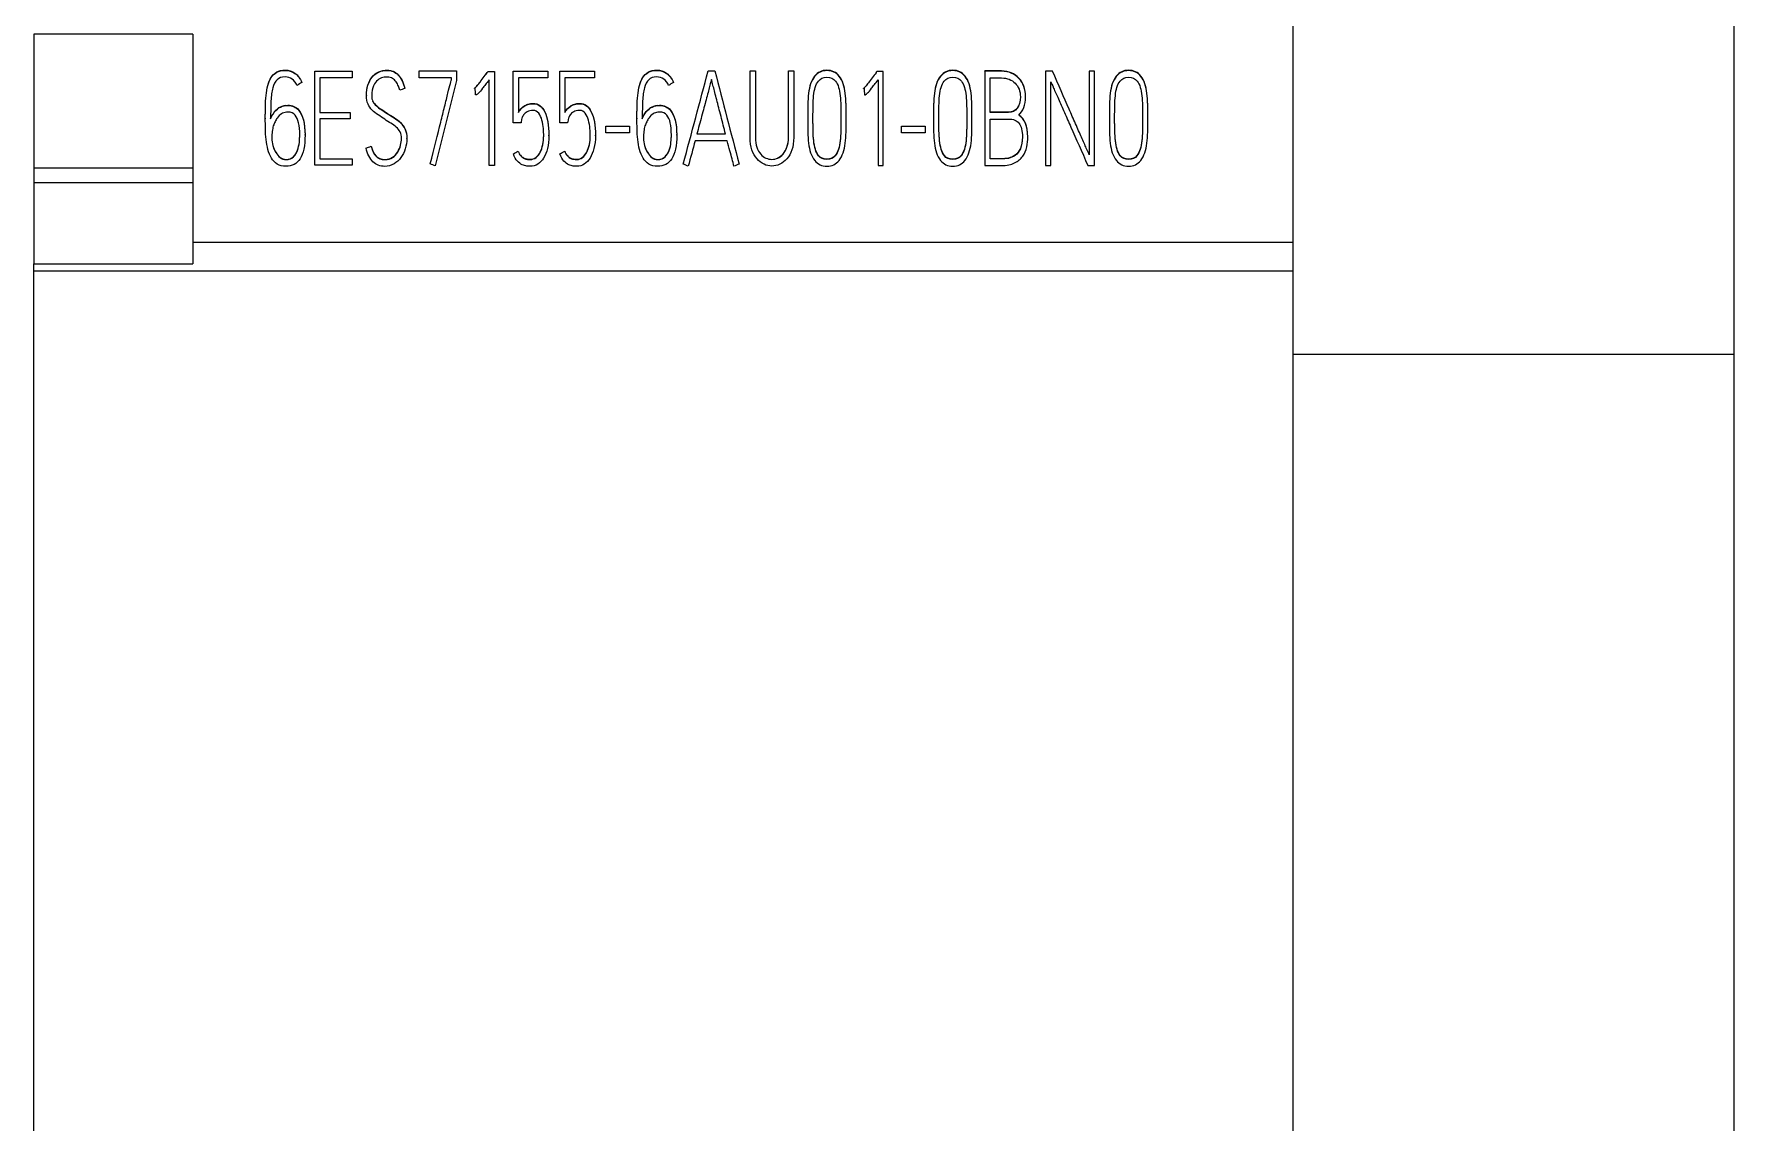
# Model space of a CAD drawing. Header units: millimetres. Extents: x 0 to 594, y 0 to 420.
# Drawn here: x 285.45 to 312.42, y 272.97 to 290.24 of the extents above; entities that cross this region are included whole.
import ezdxf

# ---------------------------------------------------------------- set-up
doc = ezdxf.new("R2010")
doc.units = ezdxf.units.MM
doc.layers.add('1', color=7, linetype='Continuous')

msp = doc.modelspace()

# ---------------------------------------------------------------- linework, layer by layer
at = {"layer": '1', "color": 7, "linetype": 'Continuous', "lineweight": 13}
for p, q in [((312.418, 285.154), (312.418, 354.554)), ((305.418, 345.176), (305.418, 286.936)), ((285.448, 290.236), (285.448, 288.111)), ((287.968, 290.236), (285.448, 290.236)), ((287.968, 290.236), (287.968, 286.936)), ((292.153, 289.65), (292.153, 289.654)), ((296.809, 289.65), (296.809, 289.654)), ((296.893, 289.65), (296.893, 289.654)), ((297.417, 289.65), (297.417, 289.654)), ((297.501, 289.65), (297.501, 289.654)), ((289.696, 289.47), (289.696, 289.474)), ((292.636, 289.623), (292.636, 289.627)), ((292.751, 289.64), (292.751, 289.644)), ((295.592, 289.47), (295.592, 289.474)), ((298.806, 289.623), (298.806, 289.627)), ((298.817, 289.64), (298.817, 289.644)), ((300.534, 289.646), (300.534, 289.65)), ((290.721, 289.263), (290.721, 289.256)), ((290.825, 289.165), (290.825, 289.169)), ((291.331, 289.374), (291.331, 289.378)), ((292.437, 289.372), (292.437, 289.376)), ((298.607, 289.372), (298.607, 289.376)), ((301.18, 289.24), (301.18, 289.247)), ((289.118, 288.9), (289.118, 288.892)), ((289.245, 288.973), (289.245, 288.978)), ((289.444, 289.102), (289.444, 289.106)), ((289.474, 289.104), (289.474, 289.108)), ((289.649, 289.025), (289.649, 289.029)), ((291.052, 288.977), (291.052, 288.981)), ((293.218, 289.089), (293.218, 289.093)), ((293.957, 289.089), (293.957, 289.093)), ((295.014, 288.9), (295.014, 288.892)), ((295.141, 288.973), (295.141, 288.978)), ((295.341, 289.102), (295.341, 289.106)), ((295.371, 289.104), (295.371, 289.108)), ((295.545, 289.025), (295.545, 289.029)), ((297.722, 288.892), (297.722, 288.884)), ((298.331, 288.906), (298.331, 288.915)), ((299.719, 288.892), (299.719, 288.884)), ((300.328, 288.906), (300.328, 288.915)), ((302.508, 288.892), (302.508, 288.884)), ((303.118, 288.906), (303.118, 288.915)), ((289.748, 288.633), (289.748, 288.641)), ((291.362, 288.575), (291.362, 288.582)), ((293.616, 288.622), (293.616, 288.63)), ((294.355, 288.622), (294.355, 288.63)), ((295.645, 288.633), (295.645, 288.641)), ((301.213, 288.602), (301.213, 288.609)), ((290.716, 288.427), (290.716, 288.431)), ((290.797, 288.456), (290.797, 288.46)), ((293.053, 288.334), (293.053, 288.338)), ((293.167, 288.309), (293.167, 288.313)), ((293.791, 288.334), (293.791, 288.338)), ((293.905, 288.309), (293.905, 288.313)), ((285.448, 288.111), (285.448, 287.874)), ((287.968, 288.111), (285.448, 288.111)), ((293.213, 288.269), (293.213, 288.274)), ((293.952, 288.269), (293.952, 288.274)), ((297.249, 288.269), (297.249, 288.274)), ((285.448, 287.874), (285.448, 286.594)), ((287.968, 287.874), (285.448, 287.874)), ((287.968, 286.936), (287.968, 286.594)), ((287.968, 286.936), (305.418, 286.936)), ((305.418, 286.936), (305.418, 286.483)), ((285.448, 286.483), (285.448, 286.594)), ((285.448, 286.594), (287.968, 286.594)), ((285.448, 240.654), (285.448, 286.483)), ((285.448, 286.483), (305.418, 286.483)), ((305.418, 286.483), (305.418, 240.654)), ((312.418, 285.154), (305.418, 285.154)), ((312.418, 285.154), (305.418, 285.154)), ((312.418, 240.654), (312.418, 285.154))]:
    msp.add_line(p, q, dxfattribs=at)
at = {"layer": '1', "color": 7, "linetype": 'Continuous', "lineweight": 25}
for p, q in [((297.769, 289.444), (297.769, 289.449)), ((299.766, 289.444), (299.766, 289.449)), ((302.555, 289.444), (302.555, 289.449)), ((297.844, 288.406), (297.844, 288.411)), ((299.84, 288.406), (299.84, 288.411)), ((301.097, 288.418), (301.097, 288.422)), ((302.63, 288.406), (302.63, 288.411))]:
    msp.add_line(p, q, dxfattribs=at)
at = {"layer": '1', "color": 7, "linetype": 'Continuous', "lineweight": 13}
for points, knots in [([(289.118, 288.898), (289.118, 288.898), (289.118, 288.898), (289.118, 288.961), (289.118, 289.023), (289.12, 289.148), (289.124, 289.207), (289.135, 289.321), (289.144, 289.373), (289.169, 289.47), (289.187, 289.513), (289.233, 289.584), (289.263, 289.613), (289.334, 289.655), (289.379, 289.665), (289.49, 289.665), (289.542, 289.648), (289.634, 289.582), (289.67, 289.535), (289.696, 289.474)], [0, 0, 0, 0, 0.000157, 0.000157, 0.122941, 0.122941, 0.245736, 0.245736, 0.369347, 0.369347, 0.492053, 0.492053, 0.61338, 0.61338, 0.734146, 0.734146, 0.867332, 0.867332, 1, 1, 1, 1]), ([(289.119, 288.734), (289.118, 288.791), (289.118, 288.844), (289.118, 288.957), (289.118, 289.019), (289.12, 289.144), (289.124, 289.203), (289.135, 289.317), (289.144, 289.369), (289.169, 289.466), (289.187, 289.508), (289.233, 289.58), (289.263, 289.609), (289.334, 289.65), (289.379, 289.66), (289.49, 289.66), (289.542, 289.644), (289.634, 289.577), (289.67, 289.53), (289.696, 289.47)], [0, 0, 0, 0, 0.08933, 0.08933, 0.201164, 0.201164, 0.313007, 0.313007, 0.425593, 0.425593, 0.537356, 0.537356, 0.647862, 0.647862, 0.757856, 0.757856, 0.879165, 0.879165, 1, 1, 1, 1]), ([(290.721, 289.263), (290.721, 289.324), (290.729, 289.378), (290.761, 289.478), (290.783, 289.52), (290.841, 289.591), (290.876, 289.618), (290.958, 289.655), (291.004, 289.665), (291.121, 289.665), (291.178, 289.64), (291.274, 289.54), (291.309, 289.469), (291.331, 289.378)], [0, 0, 0, 0, 0.151329, 0.151329, 0.303707, 0.303707, 0.456084, 0.456084, 0.607537, 0.607537, 0.804066, 0.804066, 1, 1, 1, 1]), ([(290.747, 289.125), (290.73, 289.161), (290.721, 289.205), (290.721, 289.319), (290.729, 289.374), (290.761, 289.473), (290.783, 289.516), (290.841, 289.587), (290.876, 289.614), (290.958, 289.651), (291.004, 289.66), (291.121, 289.66), (291.178, 289.635), (291.274, 289.536), (291.309, 289.465), (291.331, 289.374)], [0, 0, 0, 0, 0.116794, 0.116794, 0.251234, 0.251234, 0.385673, 0.385673, 0.520113, 0.520113, 0.653737, 0.653737, 0.827131, 0.827131, 1, 1, 1, 1]), ([(295.014, 288.898), (295.014, 288.898), (295.014, 288.898), (295.014, 288.961), (295.014, 289.023), (295.016, 289.148), (295.02, 289.207), (295.031, 289.321), (295.04, 289.373), (295.065, 289.47), (295.083, 289.513), (295.129, 289.584), (295.159, 289.613), (295.23, 289.655), (295.275, 289.665), (295.386, 289.665), (295.438, 289.648), (295.53, 289.582), (295.566, 289.535), (295.592, 289.474)], [0, 0, 0, 0, 0.000157, 0.000157, 0.122941, 0.122941, 0.245736, 0.245736, 0.369347, 0.369347, 0.492053, 0.492053, 0.61338, 0.61338, 0.734146, 0.734146, 0.867332, 0.867332, 1, 1, 1, 1]), ([(295.015, 288.734), (295.014, 288.791), (295.014, 288.844), (295.014, 288.957), (295.014, 289.019), (295.016, 289.144), (295.02, 289.203), (295.031, 289.317), (295.04, 289.369), (295.065, 289.466), (295.083, 289.508), (295.129, 289.58), (295.159, 289.609), (295.23, 289.65), (295.275, 289.66), (295.386, 289.66), (295.438, 289.644), (295.53, 289.577), (295.566, 289.53), (295.592, 289.47)], [0, 0, 0, 0, 0.08933, 0.08933, 0.201164, 0.201164, 0.313007, 0.313007, 0.425593, 0.425593, 0.537356, 0.537356, 0.647862, 0.647862, 0.757856, 0.757856, 0.879165, 0.879165, 1, 1, 1, 1]), ([(298.331, 288.913), (298.331, 288.985), (298.331, 289.053), (298.329, 289.182), (298.325, 289.242), (298.311, 289.353), (298.301, 289.403), (298.271, 289.494), (298.25, 289.535), (298.174, 289.63), (298.109, 289.661), (297.946, 289.661), (297.881, 289.63), (297.805, 289.535), (297.784, 289.494), (297.769, 289.449)], [0, 0, 0, 0, 0.116786, 0.116786, 0.233591, 0.233591, 0.351189, 0.351189, 0.468788, 0.468788, 0.676054, 0.676054, 0.882554, 0.882554, 1, 1, 1, 1]), ([(298.219, 288.232), (298.247, 288.266), (298.268, 288.307), (298.299, 288.398), (298.311, 288.448), (298.324, 288.559), (298.329, 288.619), (298.331, 288.746), (298.331, 288.814), (298.331, 288.893), (298.331, 288.901), (298.331, 288.98), (298.331, 289.049), (298.329, 289.177), (298.325, 289.238), (298.311, 289.348), (298.301, 289.399), (298.271, 289.49), (298.25, 289.53), (298.174, 289.626), (298.109, 289.656), (297.946, 289.656), (297.881, 289.626), (297.805, 289.53), (297.784, 289.49), (297.769, 289.444)], [0, 0, 0, 0, 0.078542, 0.078542, 0.157083, 0.157083, 0.236103, 0.236103, 0.315117, 0.315117, 0.323478, 0.323478, 0.402492, 0.402492, 0.481512, 0.481512, 0.561069, 0.561069, 0.640626, 0.640626, 0.780846, 0.780846, 0.920546, 0.920546, 1, 1, 1, 1]), ([(300.328, 288.913), (300.328, 288.985), (300.328, 289.053), (300.325, 289.182), (300.321, 289.242), (300.308, 289.353), (300.298, 289.403), (300.268, 289.494), (300.247, 289.535), (300.171, 289.63), (300.106, 289.661), (299.943, 289.661), (299.878, 289.63), (299.802, 289.535), (299.781, 289.494), (299.766, 289.449)], [0, 0, 0, 0, 0.116786, 0.116786, 0.233591, 0.233591, 0.351189, 0.351189, 0.468788, 0.468788, 0.676054, 0.676054, 0.882554, 0.882554, 1, 1, 1, 1]), ([(300.216, 288.232), (300.243, 288.266), (300.265, 288.307), (300.296, 288.398), (300.307, 288.448), (300.321, 288.559), (300.326, 288.619), (300.328, 288.746), (300.328, 288.814), (300.328, 288.893), (300.328, 288.901), (300.328, 288.98), (300.328, 289.049), (300.325, 289.177), (300.321, 289.238), (300.308, 289.348), (300.298, 289.399), (300.268, 289.49), (300.247, 289.53), (300.171, 289.626), (300.106, 289.656), (299.943, 289.656), (299.878, 289.626), (299.802, 289.53), (299.781, 289.49), (299.766, 289.444)], [0, 0, 0, 0, 0.078542, 0.078542, 0.157083, 0.157083, 0.236103, 0.236103, 0.315117, 0.315117, 0.323478, 0.323478, 0.402492, 0.402492, 0.481512, 0.481512, 0.561069, 0.561069, 0.640626, 0.640626, 0.780846, 0.780846, 0.920546, 0.920546, 1, 1, 1, 1]), ([(303.118, 288.913), (303.118, 288.985), (303.117, 289.053), (303.115, 289.182), (303.111, 289.242), (303.098, 289.353), (303.087, 289.403), (303.057, 289.494), (303.036, 289.535), (302.96, 289.63), (302.895, 289.661), (302.732, 289.661), (302.667, 289.63), (302.591, 289.535), (302.57, 289.494), (302.555, 289.449)], [0, 0, 0, 0, 0.116786, 0.116786, 0.233591, 0.233591, 0.351189, 0.351189, 0.468788, 0.468788, 0.676054, 0.676054, 0.882554, 0.882554, 1, 1, 1, 1]), ([(303.005, 288.232), (303.033, 288.266), (303.054, 288.307), (303.085, 288.398), (303.097, 288.448), (303.111, 288.559), (303.115, 288.619), (303.117, 288.746), (303.118, 288.814), (303.118, 288.893), (303.118, 288.901), (303.118, 288.98), (303.117, 289.049), (303.115, 289.177), (303.111, 289.238), (303.098, 289.348), (303.087, 289.399), (303.057, 289.49), (303.036, 289.53), (302.96, 289.626), (302.895, 289.656), (302.732, 289.656), (302.667, 289.626), (302.591, 289.53), (302.57, 289.49), (302.555, 289.444)], [0, 0, 0, 0, 0.078542, 0.078542, 0.157083, 0.157083, 0.236103, 0.236103, 0.315117, 0.315117, 0.323478, 0.323478, 0.402492, 0.402492, 0.481512, 0.481512, 0.561069, 0.561069, 0.640626, 0.640626, 0.780846, 0.780846, 0.920546, 0.920546, 1, 1, 1, 1]), ([(289.62, 289.42), (289.602, 289.464), (289.577, 289.498), (289.511, 289.545), (289.473, 289.557), (289.377, 289.557), (289.335, 289.542), (289.275, 289.482), (289.252, 289.439), (289.221, 289.325), (289.211, 289.256), (289.204, 289.093), (289.202, 289), (289.202, 288.894)], [0, 0, 0, 0, 0.139331, 0.139331, 0.277905, 0.277905, 0.457648, 0.457648, 0.637391, 0.637391, 0.818259, 0.818259, 1, 1, 1, 1]), ([(290.901, 289.506), (290.875, 289.486), (290.852, 289.456), (290.815, 289.377), (290.805, 289.324), (290.805, 289.221), (290.812, 289.19), (290.825, 289.165)], [0, 0, 0, 0, 0.393258, 0.393258, 0.786517, 0.786517, 1, 1, 1, 1]), ([(291.25, 289.344), (291.245, 289.364), (291.239, 289.386), (291.22, 289.434), (291.207, 289.457), (291.177, 289.5), (291.158, 289.518), (291.113, 289.547), (291.086, 289.554), (291.036, 289.554), (291.012, 289.552), (290.955, 289.54), (290.928, 289.527), (290.901, 289.506)], [0, 0, 0, 0, 0.19215, 0.19215, 0.38695, 0.38695, 0.579485, 0.579485, 0.768744, 0.768744, 0.883784, 0.883784, 1, 1, 1, 1]), ([(291.735, 288.178), (291.797, 288.424), (291.852, 288.645), (291.921, 288.923), (291.942, 289.004), (291.981, 289.164), (291.999, 289.235), (292.031, 289.363), (292.044, 289.414), (292.064, 289.492), (292.069, 289.512), (292.071, 289.515)], [0, 0, 0, 0, 0.371481, 0.371481, 0.529479, 0.529479, 0.686907, 0.686907, 0.843453, 0.843453, 1, 1, 1, 1]), ([(292.437, 289.376), (292.443, 289.38), (292.453, 289.391), (292.481, 289.422), (292.498, 289.442), (292.534, 289.489), (292.554, 289.515), (292.595, 289.572), (292.616, 289.6), (292.636, 289.627)], [0, 0, 0, 0, 0.254284, 0.254284, 0.502856, 0.502856, 0.751428, 0.751428, 1, 1, 1, 1]), ([(292.437, 289.372), (292.443, 289.376), (292.453, 289.386), (292.481, 289.418), (292.498, 289.438), (292.534, 289.485), (292.554, 289.511), (292.595, 289.568), (292.616, 289.595), (292.636, 289.623)], [0, 0, 0, 0, 0.254284, 0.254284, 0.502856, 0.502856, 0.751428, 0.751428, 1, 1, 1, 1]), ([(292.668, 289.511), (292.626, 289.453), (292.591, 289.408), (292.539, 289.343), (292.519, 289.318), (292.503, 289.302)], [0, 0, 0, 0, 0.497076, 0.497076, 1, 1, 1, 1]), ([(295.516, 289.42), (295.498, 289.464), (295.473, 289.498), (295.407, 289.545), (295.369, 289.557), (295.273, 289.557), (295.231, 289.542), (295.171, 289.482), (295.148, 289.439), (295.117, 289.325), (295.107, 289.256), (295.1, 289.093), (295.098, 289), (295.098, 288.894)], [0, 0, 0, 0, 0.139331, 0.139331, 0.277905, 0.277905, 0.457648, 0.457648, 0.637391, 0.637391, 0.818259, 0.818259, 1, 1, 1, 1]), ([(296.196, 289.517), (296.192, 289.501), (296.182, 289.463), (296.151, 289.345), (296.132, 289.275), (296.088, 289.113), (296.065, 289.025), (296.014, 288.836), (295.989, 288.742), (295.965, 288.651)], [0, 0, 0, 0, 0.249331, 0.249331, 0.499866, 0.499866, 0.750401, 0.750401, 1, 1, 1, 1]), ([(296.419, 288.651), (296.396, 288.742), (296.372, 288.836), (296.322, 289.025), (296.3, 289.113), (296.258, 289.275), (296.24, 289.345), (296.225, 289.404)], [0, 0, 0, 0, 0.332671, 0.332671, 0.666335, 0.666335, 1, 1, 1, 1]), ([(297.501, 289.65), (297.501, 289.299), (297.501, 288.947), (297.501, 288.52), (297.491, 288.455), (297.452, 288.343), (297.425, 288.296), (297.36, 288.22), (297.323, 288.191), (297.241, 288.152), (297.198, 288.142), (297.113, 288.142), (297.071, 288.152), (296.988, 288.19), (296.951, 288.22), (296.885, 288.296), (296.858, 288.343), (296.818, 288.455), (296.809, 288.52), (296.809, 288.947), (296.809, 289.299), (296.809, 289.65)], [0, 0, 0, 0, 0.272219, 0.272219, 0.330215, 0.330215, 0.38796, 0.38796, 0.445479, 0.445479, 0.502654, 0.502654, 0.559829, 0.559829, 0.616662, 0.616662, 0.673719, 0.673719, 0.731024, 0.731024, 1, 1, 1, 1]), ([(296.893, 289.65), (296.893, 289.299), (296.893, 288.947), (296.893, 288.536), (296.901, 288.484), (296.931, 288.397), (296.952, 288.361), (297.001, 288.304), (297.029, 288.283), (297.092, 288.255), (297.124, 288.248), (297.186, 288.248), (297.218, 288.255), (297.249, 288.269)], [0, 0, 0, 0, 0.540599, 0.540599, 0.632388, 0.632388, 0.724374, 0.724374, 0.81636, 0.81636, 0.909511, 0.909511, 1, 1, 1, 1]), ([(297.249, 288.269), (297.28, 288.283), (297.308, 288.304), (297.358, 288.361), (297.378, 288.397), (297.409, 288.484), (297.417, 288.536), (297.417, 288.947), (297.417, 289.299), (297.417, 289.65)], [0, 0, 0, 0, 0.112491, 0.112491, 0.224982, 0.224982, 0.337473, 0.337473, 1, 1, 1, 1]), ([(297.769, 289.449), (297.754, 289.403), (297.743, 289.353), (297.729, 289.242), (297.724, 289.182), (297.723, 289.053), (297.722, 288.985), (297.722, 288.905), (297.722, 288.898), (297.722, 288.89), (297.722, 288.89), (297.722, 288.89)], [0, 0, 0, 0, 0.32361, 0.32361, 0.644818, 0.644818, 0.966001, 0.966001, 0.999989, 0.999989, 1, 1, 1, 1]), ([(297.769, 289.444), (297.754, 289.399), (297.743, 289.348), (297.729, 289.238), (297.724, 289.177), (297.723, 289.049), (297.722, 288.98), (297.722, 288.901), (297.722, 288.893), (297.722, 288.814), (297.722, 288.746), (297.725, 288.619), (297.729, 288.559), (297.743, 288.448), (297.754, 288.398), (297.784, 288.307), (297.806, 288.266), (297.834, 288.232)], [0, 0, 0, 0, 0.141878, 0.141878, 0.282702, 0.282702, 0.423516, 0.423516, 0.438417, 0.438417, 0.579231, 0.579231, 0.720056, 0.720056, 0.860028, 0.860028, 1, 1, 1, 1]), ([(297.844, 288.406), (297.832, 288.447), (297.823, 288.491), (297.812, 288.591), (297.809, 288.645), (297.807, 288.761), (297.806, 288.822), (297.806, 288.893), (297.806, 288.901), (297.806, 288.975), (297.807, 289.038), (297.809, 289.154), (297.812, 289.208), (297.822, 289.307), (297.83, 289.352), (297.842, 289.39)], [0, 0, 0, 0, 0.159294, 0.159294, 0.318589, 0.318589, 0.477868, 0.477868, 0.496943, 0.496943, 0.663853, 0.663853, 0.831876, 0.831876, 1, 1, 1, 1]), ([(298.163, 289.49), (298.184, 289.462), (298.201, 289.429), (298.225, 289.352), (298.233, 289.307), (298.243, 289.208), (298.246, 289.154), (298.248, 289.038), (298.249, 288.975), (298.249, 288.901), (298.249, 288.893), (298.249, 288.822), (298.249, 288.761), (298.246, 288.645), (298.243, 288.591), (298.232, 288.491), (298.223, 288.447), (298.199, 288.366), (298.182, 288.332), (298.129, 288.266), (298.085, 288.247), (297.969, 288.247), (297.924, 288.266), (297.872, 288.332), (297.855, 288.366), (297.844, 288.406)], [0, 0, 0, 0, 0.086363, 0.086363, 0.173504, 0.173504, 0.260593, 0.260593, 0.347105, 0.347105, 0.356992, 0.356992, 0.439549, 0.439549, 0.522114, 0.522114, 0.604678, 0.604678, 0.686359, 0.686359, 0.800487, 0.800487, 0.917031, 0.917031, 1, 1, 1, 1]), ([(297.892, 289.49), (297.923, 289.53), (297.968, 289.55), (298.086, 289.55), (298.131, 289.53), (298.163, 289.49)], [0, 0, 0, 0, 0.506427, 0.506427, 1, 1, 1, 1]), ([(298.806, 289.623), (298.786, 289.595), (298.765, 289.568), (298.724, 289.511), (298.704, 289.485), (298.668, 289.438), (298.651, 289.418), (298.623, 289.386), (298.613, 289.376), (298.607, 289.372)], [0, 0, 0, 0, 0.248572, 0.248572, 0.497144, 0.497144, 0.745716, 0.745716, 1, 1, 1, 1]), ([(298.673, 289.302), (298.689, 289.318), (298.709, 289.343), (298.761, 289.408), (298.796, 289.453), (298.839, 289.511)], [0, 0, 0, 0, 0.502924, 0.502924, 1, 1, 1, 1]), ([(299.766, 289.449), (299.751, 289.403), (299.74, 289.353), (299.726, 289.242), (299.721, 289.182), (299.719, 289.053), (299.719, 288.985), (299.719, 288.905), (299.719, 288.898), (299.719, 288.89), (299.719, 288.89), (299.719, 288.89)], [0, 0, 0, 0, 0.32361, 0.32361, 0.644818, 0.644818, 0.966001, 0.966001, 0.999989, 0.999989, 1, 1, 1, 1]), ([(299.766, 289.444), (299.751, 289.399), (299.74, 289.348), (299.726, 289.238), (299.721, 289.177), (299.719, 289.049), (299.719, 288.98), (299.719, 288.901), (299.719, 288.893), (299.719, 288.814), (299.719, 288.746), (299.721, 288.619), (299.725, 288.559), (299.74, 288.448), (299.751, 288.398), (299.781, 288.307), (299.802, 288.266), (299.831, 288.232)], [0, 0, 0, 0, 0.141878, 0.141878, 0.282702, 0.282702, 0.423516, 0.423516, 0.438417, 0.438417, 0.579231, 0.579231, 0.720056, 0.720056, 0.860028, 0.860028, 1, 1, 1, 1]), ([(299.84, 288.406), (299.829, 288.447), (299.82, 288.491), (299.809, 288.591), (299.806, 288.645), (299.804, 288.761), (299.803, 288.822), (299.803, 288.893), (299.803, 288.901), (299.803, 288.975), (299.803, 289.038), (299.806, 289.154), (299.809, 289.208), (299.819, 289.307), (299.827, 289.352), (299.838, 289.39)], [0, 0, 0, 0, 0.159294, 0.159294, 0.318589, 0.318589, 0.477868, 0.477868, 0.496943, 0.496943, 0.663853, 0.663853, 0.831876, 0.831876, 1, 1, 1, 1]), ([(300.16, 289.49), (300.181, 289.462), (300.197, 289.429), (300.221, 289.352), (300.23, 289.307), (300.24, 289.208), (300.243, 289.154), (300.245, 289.038), (300.246, 288.975), (300.246, 288.901), (300.246, 288.893), (300.246, 288.822), (300.245, 288.761), (300.243, 288.645), (300.24, 288.591), (300.229, 288.491), (300.22, 288.447), (300.195, 288.366), (300.178, 288.332), (300.125, 288.266), (300.082, 288.247), (299.966, 288.247), (299.921, 288.266), (299.869, 288.332), (299.852, 288.366), (299.84, 288.406)], [0, 0, 0, 0, 0.086363, 0.086363, 0.173504, 0.173504, 0.260593, 0.260593, 0.347105, 0.347105, 0.356992, 0.356992, 0.439549, 0.439549, 0.522114, 0.522114, 0.604678, 0.604678, 0.686359, 0.686359, 0.800487, 0.800487, 0.917031, 0.917031, 1, 1, 1, 1]), ([(299.889, 289.49), (299.92, 289.53), (299.965, 289.55), (300.083, 289.55), (300.128, 289.53), (300.16, 289.49)], [0, 0, 0, 0, 0.506427, 0.506427, 1, 1, 1, 1]), ([(301.18, 289.242), (301.18, 289.243), (301.18, 289.244), (301.18, 289.305), (301.17, 289.359), (301.134, 289.459), (301.107, 289.502), (301.04, 289.572), (301, 289.6), (300.906, 289.64), (300.855, 289.65), (300.711, 289.65), (300.622, 289.65), (300.534, 289.65)], [0, 0, 0, 0, 0.003042, 0.003042, 0.182863, 0.182863, 0.362328, 0.362328, 0.541793, 0.541793, 0.719753, 0.719753, 1, 1, 1, 1]), ([(301.071, 288.948), (301.105, 288.98), (301.132, 289.02), (301.17, 289.119), (301.18, 289.176), (301.18, 289.301), (301.17, 289.355), (301.134, 289.455), (301.107, 289.497), (301.04, 289.568), (301, 289.596), (300.906, 289.636), (300.855, 289.646), (300.711, 289.646), (300.622, 289.646), (300.534, 289.646)], [0, 0, 0, 0, 0.142105, 0.142105, 0.282969, 0.282969, 0.4123, 0.4123, 0.541374, 0.541374, 0.670449, 0.670449, 0.798441, 0.798441, 1, 1, 1, 1]), ([(300.919, 289.518), (300.956, 289.503), (300.987, 289.483), (301.04, 289.43), (301.06, 289.399), (301.075, 289.362)], [0, 0, 0, 0, 0.496773, 0.496773, 1, 1, 1, 1]), ([(301.58, 289.48), (301.588, 289.46), (301.602, 289.427), (301.645, 289.331), (301.67, 289.274), (301.729, 289.143), (301.76, 289.071), (301.829, 288.916), (301.864, 288.838), (301.98, 288.575), (302.07, 288.372), (302.168, 288.151)], [0, 0, 0, 0, 0.156756, 0.156756, 0.314555, 0.314555, 0.472622, 0.472622, 0.630689, 0.630689, 1, 1, 1, 1]), ([(302.188, 288.323), (302.179, 288.344), (302.164, 288.378), (302.121, 288.475), (302.096, 288.533), (302.037, 288.664), (302.006, 288.736), (301.937, 288.891), (301.903, 288.968), (301.789, 289.228), (301.701, 289.429), (301.605, 289.648)], [0, 0, 0, 0, 0.156652, 0.156652, 0.314335, 0.314335, 0.471525, 0.471525, 0.62894, 0.62894, 1, 1, 1, 1]), ([(302.555, 289.449), (302.54, 289.403), (302.529, 289.353), (302.515, 289.242), (302.511, 289.182), (302.509, 289.053), (302.508, 288.985), (302.508, 288.905), (302.508, 288.898), (302.508, 288.89), (302.508, 288.89), (302.508, 288.89)], [0, 0, 0, 0, 0.32361, 0.32361, 0.644818, 0.644818, 0.966001, 0.966001, 0.999989, 0.999989, 1, 1, 1, 1]), ([(302.555, 289.444), (302.54, 289.399), (302.529, 289.348), (302.515, 289.238), (302.511, 289.177), (302.509, 289.049), (302.508, 288.98), (302.508, 288.901), (302.508, 288.893), (302.508, 288.814), (302.508, 288.746), (302.511, 288.619), (302.515, 288.559), (302.529, 288.448), (302.54, 288.398), (302.57, 288.307), (302.592, 288.266), (302.62, 288.232)], [0, 0, 0, 0, 0.141878, 0.141878, 0.282702, 0.282702, 0.423516, 0.423516, 0.438417, 0.438417, 0.579231, 0.579231, 0.720056, 0.720056, 0.860028, 0.860028, 1, 1, 1, 1]), ([(302.63, 288.406), (302.618, 288.447), (302.609, 288.491), (302.599, 288.591), (302.595, 288.645), (302.593, 288.761), (302.592, 288.822), (302.592, 288.893), (302.592, 288.901), (302.592, 288.975), (302.593, 289.038), (302.595, 289.154), (302.598, 289.208), (302.608, 289.307), (302.616, 289.352), (302.628, 289.39)], [0, 0, 0, 0, 0.159294, 0.159294, 0.318589, 0.318589, 0.477868, 0.477868, 0.496943, 0.496943, 0.663853, 0.663853, 0.831876, 0.831876, 1, 1, 1, 1]), ([(302.949, 289.49), (302.97, 289.462), (302.987, 289.429), (303.011, 289.352), (303.02, 289.307), (303.029, 289.208), (303.033, 289.154), (303.034, 289.038), (303.035, 288.975), (303.035, 288.901), (303.035, 288.893), (303.035, 288.822), (303.035, 288.761), (303.032, 288.645), (303.029, 288.591), (303.018, 288.491), (303.009, 288.447), (302.985, 288.366), (302.968, 288.332), (302.915, 288.266), (302.871, 288.247), (302.756, 288.247), (302.71, 288.266), (302.658, 288.332), (302.641, 288.366), (302.63, 288.406)], [0, 0, 0, 0, 0.086363, 0.086363, 0.173504, 0.173504, 0.260593, 0.260593, 0.347105, 0.347105, 0.356992, 0.356992, 0.439549, 0.439549, 0.522114, 0.522114, 0.604678, 0.604678, 0.686359, 0.686359, 0.800487, 0.800487, 0.917031, 0.917031, 1, 1, 1, 1]), ([(302.678, 289.49), (302.709, 289.53), (302.754, 289.55), (302.872, 289.55), (302.917, 289.53), (302.949, 289.49)], [0, 0, 0, 0, 0.506427, 0.506427, 1, 1, 1, 1]), ([(290.907, 288.954), (290.872, 288.977), (290.841, 289.001), (290.786, 289.057), (290.764, 289.089), (290.747, 289.125)], [0, 0, 0, 0, 0.5, 0.5, 1, 1, 1, 1]), ([(290.825, 289.169), (290.838, 289.144), (290.856, 289.121), (290.902, 289.081), (290.928, 289.061), (290.987, 289.024), (291.018, 289.003), (291.052, 288.981)], [0, 0, 0, 0, 0.332522, 0.332522, 0.665045, 0.665045, 1, 1, 1, 1]), ([(290.825, 289.165), (290.838, 289.139), (290.856, 289.117), (290.902, 289.076), (290.928, 289.057), (290.987, 289.02), (291.018, 288.999), (291.052, 288.977)], [0, 0, 0, 0, 0.332522, 0.332522, 0.665045, 0.665045, 1, 1, 1, 1]), ([(293.218, 289.093), (293.237, 289.106), (293.259, 289.116), (293.308, 289.132), (293.336, 289.135), (293.446, 289.135), (293.508, 289.091), (293.594, 288.916), (293.616, 288.791), (293.616, 288.629)], [0, 0, 0, 0, 0.138721, 0.138721, 0.277442, 0.277442, 0.638666, 0.638666, 1, 1, 1, 1]), ([(293.218, 289.089), (293.237, 289.101), (293.259, 289.112), (293.308, 289.127), (293.336, 289.131), (293.446, 289.131), (293.508, 289.087), (293.594, 288.911), (293.616, 288.786), (293.616, 288.55), (293.609, 288.482), (293.579, 288.363), (293.559, 288.312), (293.507, 288.228), (293.476, 288.196), (293.404, 288.151), (293.364, 288.14), (293.308, 288.14), (293.289, 288.142), (293.266, 288.143)], [0, 0, 0, 0, 0.080712, 0.080712, 0.161424, 0.161424, 0.371594, 0.371594, 0.582051, 0.582051, 0.678881, 0.678881, 0.776295, 0.776295, 0.8734, 0.8734, 0.970052, 0.970052, 1, 1, 1, 1]), ([(293.957, 289.093), (293.975, 289.106), (293.997, 289.116), (294.047, 289.132), (294.075, 289.135), (294.185, 289.135), (294.246, 289.091), (294.333, 288.916), (294.355, 288.791), (294.355, 288.629)], [0, 0, 0, 0, 0.138721, 0.138721, 0.277442, 0.277442, 0.638666, 0.638666, 1, 1, 1, 1]), ([(293.957, 289.089), (293.975, 289.101), (293.997, 289.112), (294.047, 289.127), (294.075, 289.131), (294.185, 289.131), (294.246, 289.087), (294.333, 288.911), (294.355, 288.786), (294.355, 288.55), (294.347, 288.482), (294.317, 288.363), (294.297, 288.312), (294.245, 288.228), (294.214, 288.196), (294.142, 288.151), (294.102, 288.14), (294.046, 288.14), (294.028, 288.142), (294.004, 288.143)], [0, 0, 0, 0, 0.080712, 0.080712, 0.161424, 0.161424, 0.371594, 0.371594, 0.582051, 0.582051, 0.678881, 0.678881, 0.776295, 0.776295, 0.8734, 0.8734, 0.970052, 0.970052, 1, 1, 1, 1]), ([(301.075, 289.362), (301.089, 289.326), (301.096, 289.285), (301.096, 289.163), (301.079, 289.103), (301.012, 289.014), (300.966, 288.992), (300.812, 288.992), (300.715, 288.992), (300.619, 288.992)], [0, 0, 0, 0, 0.134292, 0.134292, 0.37046, 0.37046, 0.607922, 0.607922, 1, 1, 1, 1]), ([(301.084, 289.143), (301.076, 289.112), (301.063, 289.085), (301.012, 289.018), (300.966, 288.996), (300.812, 288.996), (300.715, 288.996), (300.619, 288.996)], [0, 0, 0, 0, 0.160614, 0.160614, 0.477229, 0.477229, 1, 1, 1, 1]), ([(289.649, 289.025), (289.715, 288.947), (289.748, 288.817), (289.748, 288.464), (289.722, 288.339), (289.616, 288.178), (289.542, 288.139), (289.391, 288.139), (289.345, 288.15), (289.27, 288.197), (289.239, 288.229), (289.191, 288.308), (289.172, 288.353), (289.146, 288.455), (289.136, 288.509), (289.124, 288.621), (289.12, 288.678), (289.119, 288.734)], [0, 0, 0, 0, 0.180028, 0.180028, 0.348054, 0.348054, 0.516079, 0.516079, 0.612854, 0.612854, 0.710071, 0.710071, 0.807288, 0.807288, 0.903967, 0.903967, 1, 1, 1, 1]), ([(289.227, 288.693), (289.223, 288.661), (289.222, 288.624), (289.222, 288.545), (289.227, 288.507), (289.248, 288.426), (289.263, 288.39), (289.303, 288.325), (289.326, 288.298), (289.381, 288.255), (289.412, 288.244), (289.496, 288.244), (289.535, 288.258), (289.592, 288.315), (289.614, 288.35), (289.643, 288.431), (289.653, 288.474), (289.662, 288.563), (289.664, 288.601), (289.664, 288.788), (289.64, 288.893), (289.564, 288.981), (289.526, 288.998), (289.477, 288.998)], [0, 0, 0, 0, 0.051028, 0.051028, 0.096906, 0.096906, 0.142296, 0.142296, 0.188264, 0.188264, 0.234541, 0.234541, 0.302305, 0.302305, 0.370069, 0.370069, 0.437832, 0.437832, 0.505067, 0.505067, 0.813737, 0.813737, 1, 1, 1, 1]), ([(289.272, 288.845), (289.261, 288.825), (289.252, 288.803), (289.237, 288.753), (289.231, 288.725), (289.227, 288.693)], [0, 0, 0, 0, 0.504339, 0.504339, 1, 1, 1, 1]), ([(289.477, 288.998), (289.469, 288.997), (289.46, 288.997), (289.394, 288.992), (289.346, 288.961), (289.294, 288.885), (289.282, 288.866), (289.272, 288.845)], [0, 0, 0, 0, 0.102489, 0.102489, 0.77048, 0.77048, 1, 1, 1, 1]), ([(291.052, 288.977), (291.088, 288.952), (291.125, 288.928), (291.199, 288.883), (291.232, 288.857), (291.291, 288.799), (291.315, 288.764), (291.353, 288.684), (291.362, 288.634), (291.362, 288.522), (291.354, 288.469), (291.322, 288.364), (291.299, 288.317), (291.24, 288.236), (291.203, 288.202), (291.116, 288.151), (291.067, 288.138), (290.939, 288.138), (290.876, 288.163), (290.774, 288.261), (290.738, 288.333), (290.716, 288.427)], [0, 0, 0, 0, 0.095516, 0.095516, 0.191477, 0.191477, 0.288056, 0.288056, 0.38539, 0.38539, 0.475726, 0.475726, 0.566661, 0.566661, 0.657275, 0.657275, 0.747889, 0.747889, 0.874139, 0.874139, 1, 1, 1, 1]), ([(290.797, 288.456), (290.828, 288.315), (290.9, 288.244), (291.062, 288.244), (291.103, 288.256), (291.17, 288.301), (291.197, 288.329), (291.239, 288.395), (291.254, 288.432), (291.273, 288.509), (291.278, 288.545), (291.278, 288.619), (291.27, 288.655), (291.241, 288.712), (291.221, 288.737), (291.171, 288.781), (291.143, 288.802), (291.079, 288.839), (291.046, 288.86), (290.976, 288.908), (290.942, 288.932), (290.907, 288.954)], [0, 0, 0, 0, 0.180427, 0.180427, 0.257409, 0.257409, 0.334391, 0.334391, 0.411056, 0.411056, 0.487721, 0.487721, 0.589941, 0.589941, 0.691088, 0.691088, 0.792236, 0.792236, 0.8941, 0.8941, 1, 1, 1, 1]), ([(291.052, 288.981), (291.088, 288.956), (291.125, 288.933), (291.199, 288.887), (291.232, 288.861), (291.291, 288.803), (291.315, 288.768), (291.353, 288.688), (291.362, 288.64), (291.362, 288.582)], [0, 0, 0, 0, 0.248356, 0.248356, 0.497867, 0.497867, 0.748987, 0.748987, 1, 1, 1, 1]), ([(293.132, 288.996), (293.142, 289.014), (293.155, 289.032), (293.183, 289.065), (293.2, 289.079), (293.218, 289.093)], [0, 0, 0, 0, 0.494461, 0.494461, 1, 1, 1, 1]), ([(293.132, 288.992), (293.142, 289.01), (293.155, 289.027), (293.183, 289.06), (293.2, 289.075), (293.218, 289.089)], [0, 0, 0, 0, 0.494461, 0.494461, 1, 1, 1, 1]), ([(293.213, 288.269), (293.23, 288.259), (293.247, 288.253), (293.284, 288.248), (293.302, 288.247), (293.355, 288.247), (293.385, 288.257), (293.439, 288.298), (293.462, 288.326), (293.497, 288.395), (293.51, 288.436), (293.529, 288.527), (293.534, 288.574), (293.534, 288.655), (293.532, 288.693), (293.526, 288.782), (293.518, 288.826), (293.495, 288.912), (293.478, 288.949), (293.434, 289.01), (293.404, 289.025), (293.327, 289.025), (293.295, 289.018), (293.271, 289.003)], [0, 0, 0, 0, 0.068423, 0.068423, 0.136845, 0.136845, 0.260448, 0.260448, 0.382352, 0.382352, 0.504257, 0.504257, 0.626161, 0.626161, 0.700607, 0.700607, 0.775053, 0.775053, 0.848883, 0.848883, 0.922367, 0.922367, 1, 1, 1, 1]), ([(293.871, 288.996), (293.881, 289.014), (293.893, 289.032), (293.922, 289.065), (293.938, 289.079), (293.957, 289.093)], [0, 0, 0, 0, 0.494461, 0.494461, 1, 1, 1, 1]), ([(293.871, 288.992), (293.881, 289.01), (293.893, 289.027), (293.922, 289.06), (293.938, 289.075), (293.957, 289.089)], [0, 0, 0, 0, 0.494461, 0.494461, 1, 1, 1, 1]), ([(293.952, 288.269), (293.968, 288.259), (293.986, 288.253), (294.022, 288.248), (294.04, 288.247), (294.093, 288.247), (294.124, 288.257), (294.178, 288.298), (294.2, 288.326), (294.235, 288.395), (294.249, 288.436), (294.268, 288.527), (294.272, 288.574), (294.272, 288.655), (294.271, 288.693), (294.264, 288.782), (294.256, 288.826), (294.233, 288.912), (294.216, 288.949), (294.172, 289.01), (294.143, 289.025), (294.065, 289.025), (294.034, 289.018), (294.01, 289.003)], [0, 0, 0, 0, 0.068423, 0.068423, 0.136845, 0.136845, 0.260448, 0.260448, 0.382352, 0.382352, 0.504257, 0.504257, 0.626161, 0.626161, 0.700607, 0.700607, 0.775053, 0.775053, 0.848883, 0.848883, 0.922367, 0.922367, 1, 1, 1, 1]), ([(295.545, 289.025), (295.612, 288.947), (295.645, 288.817), (295.645, 288.464), (295.618, 288.339), (295.512, 288.178), (295.438, 288.139), (295.287, 288.139), (295.241, 288.15), (295.166, 288.197), (295.135, 288.229), (295.087, 288.308), (295.068, 288.353), (295.042, 288.455), (295.032, 288.509), (295.02, 288.621), (295.016, 288.678), (295.015, 288.734)], [0, 0, 0, 0, 0.180028, 0.180028, 0.348054, 0.348054, 0.516079, 0.516079, 0.612854, 0.612854, 0.710071, 0.710071, 0.807288, 0.807288, 0.903967, 0.903967, 1, 1, 1, 1]), ([(295.123, 288.693), (295.119, 288.661), (295.118, 288.624), (295.118, 288.545), (295.123, 288.507), (295.144, 288.426), (295.159, 288.39), (295.199, 288.325), (295.222, 288.298), (295.278, 288.255), (295.308, 288.244), (295.392, 288.244), (295.431, 288.258), (295.488, 288.315), (295.51, 288.35), (295.54, 288.431), (295.549, 288.474), (295.558, 288.563), (295.56, 288.601), (295.56, 288.788), (295.537, 288.893), (295.46, 288.981), (295.422, 288.998), (295.374, 288.998)], [0, 0, 0, 0, 0.051028, 0.051028, 0.096906, 0.096906, 0.142296, 0.142296, 0.188264, 0.188264, 0.234541, 0.234541, 0.302305, 0.302305, 0.370069, 0.370069, 0.437832, 0.437832, 0.505067, 0.505067, 0.813737, 0.813737, 1, 1, 1, 1]), ([(295.168, 288.845), (295.158, 288.825), (295.149, 288.803), (295.133, 288.753), (295.127, 288.725), (295.123, 288.693)], [0, 0, 0, 0, 0.504339, 0.504339, 1, 1, 1, 1]), ([(295.374, 288.998), (295.365, 288.997), (295.356, 288.997), (295.29, 288.992), (295.242, 288.961), (295.19, 288.885), (295.178, 288.866), (295.168, 288.845)], [0, 0, 0, 0, 0.102489, 0.102489, 0.77048, 0.77048, 1, 1, 1, 1]), ([(297.249, 288.274), (297.28, 288.287), (297.308, 288.308), (297.358, 288.365), (297.378, 288.401), (297.409, 288.488), (297.417, 288.54), (297.417, 288.686), (297.417, 288.772), (297.417, 288.858)], [0, 0, 0, 0, 0.224982, 0.224982, 0.449964, 0.449964, 0.674946, 0.674946, 1, 1, 1, 1]), ([(297.844, 288.411), (297.832, 288.451), (297.823, 288.496), (297.812, 288.595), (297.809, 288.649), (297.807, 288.766), (297.806, 288.827), (297.806, 288.89), (297.806, 288.89), (297.806, 288.891)], [0, 0, 0, 0, 0.333099, 0.333099, 0.666199, 0.666199, 0.999267, 0.999267, 1, 1, 1, 1]), ([(298.249, 288.913), (298.249, 288.905), (298.249, 288.898), (298.249, 288.827), (298.249, 288.766), (298.246, 288.649), (298.243, 288.595), (298.232, 288.496), (298.223, 288.451), (298.199, 288.371), (298.182, 288.337), (298.129, 288.27), (298.085, 288.251), (297.969, 288.251), (297.924, 288.27), (297.872, 288.337), (297.855, 288.371), (297.844, 288.411)], [0, 0, 0, 0, 0.015113, 0.015113, 0.141564, 0.141564, 0.268028, 0.268028, 0.394491, 0.394491, 0.5196, 0.5196, 0.694409, 0.694409, 0.872917, 0.872917, 1, 1, 1, 1]), ([(299.84, 288.411), (299.829, 288.451), (299.82, 288.496), (299.809, 288.595), (299.806, 288.649), (299.804, 288.766), (299.803, 288.827), (299.803, 288.89), (299.803, 288.89), (299.803, 288.891)], [0, 0, 0, 0, 0.333099, 0.333099, 0.666199, 0.666199, 0.999267, 0.999267, 1, 1, 1, 1]), ([(300.246, 288.913), (300.246, 288.905), (300.246, 288.898), (300.246, 288.827), (300.245, 288.766), (300.243, 288.649), (300.24, 288.595), (300.229, 288.496), (300.22, 288.451), (300.195, 288.371), (300.178, 288.337), (300.125, 288.27), (300.082, 288.251), (299.966, 288.251), (299.921, 288.27), (299.869, 288.337), (299.852, 288.371), (299.84, 288.411)], [0, 0, 0, 0, 0.015113, 0.015113, 0.141564, 0.141564, 0.268028, 0.268028, 0.394491, 0.394491, 0.5196, 0.5196, 0.694409, 0.694409, 0.872917, 0.872917, 1, 1, 1, 1]), ([(300.534, 288.151), (300.621, 288.151), (300.707, 288.151), (300.881, 288.151), (300.951, 288.164), (301.06, 288.22), (301.103, 288.256), (301.165, 288.343), (301.186, 288.391), (301.208, 288.499), (301.213, 288.552), (301.213, 288.774), (301.166, 288.889), (301.071, 288.948)], [0, 0, 0, 0, 0.119018, 0.119018, 0.239008, 0.239008, 0.358998, 0.358998, 0.479689, 0.479689, 0.60038, 0.60038, 1, 1, 1, 1]), ([(300.619, 288.888), (300.715, 288.888), (300.812, 288.888), (300.985, 288.888), (301.041, 288.866), (301.111, 288.774), (301.129, 288.702), (301.129, 288.526), (301.118, 288.464), (301.097, 288.418)], [0, 0, 0, 0, 0.309017, 0.309017, 0.556295, 0.556295, 0.804078, 0.804078, 1, 1, 1, 1]), ([(301.213, 288.607), (301.213, 288.608), (301.213, 288.608), (301.213, 288.778), (301.166, 288.893), (301.071, 288.952)], [0, 0, 0, 0, 0.000871, 0.000871, 1, 1, 1, 1]), ([(302.63, 288.411), (302.618, 288.451), (302.609, 288.496), (302.599, 288.595), (302.595, 288.649), (302.593, 288.766), (302.592, 288.827), (302.592, 288.89), (302.592, 288.89), (302.592, 288.891)], [0, 0, 0, 0, 0.333099, 0.333099, 0.666199, 0.666199, 0.999267, 0.999267, 1, 1, 1, 1]), ([(303.035, 288.913), (303.035, 288.905), (303.035, 288.898), (303.035, 288.827), (303.035, 288.766), (303.032, 288.649), (303.029, 288.595), (303.018, 288.496), (303.009, 288.451), (302.985, 288.371), (302.968, 288.337), (302.915, 288.27), (302.871, 288.251), (302.756, 288.251), (302.71, 288.27), (302.658, 288.337), (302.641, 288.371), (302.63, 288.411)], [0, 0, 0, 0, 0.015113, 0.015113, 0.141564, 0.141564, 0.268028, 0.268028, 0.394491, 0.394491, 0.5196, 0.5196, 0.694409, 0.694409, 0.872917, 0.872917, 1, 1, 1, 1]), ([(289.242, 288.453), (289.252, 288.42), (289.266, 288.389), (289.303, 288.329), (289.326, 288.302), (289.381, 288.259), (289.412, 288.249), (289.496, 288.249), (289.535, 288.263), (289.592, 288.32), (289.614, 288.354), (289.643, 288.436), (289.653, 288.478), (289.662, 288.567), (289.664, 288.606), (289.664, 288.639)], [0, 0, 0, 0, 0.096595, 0.096595, 0.211095, 0.211095, 0.326366, 0.326366, 0.495155, 0.495155, 0.663945, 0.663945, 0.832734, 0.832734, 1, 1, 1, 1]), ([(290.797, 288.46), (290.828, 288.319), (290.9, 288.249), (291.062, 288.249), (291.103, 288.26), (291.17, 288.306), (291.197, 288.334), (291.239, 288.4), (291.254, 288.436), (291.273, 288.512), (291.277, 288.547), (291.278, 288.578)], [0, 0, 0, 0, 0.37169, 0.37169, 0.530278, 0.530278, 0.688866, 0.688866, 0.846801, 0.846801, 1, 1, 1, 1]), ([(293.213, 288.274), (293.23, 288.264), (293.247, 288.258), (293.284, 288.252), (293.302, 288.251), (293.355, 288.251), (293.385, 288.261), (293.439, 288.303), (293.462, 288.33), (293.497, 288.4), (293.51, 288.44), (293.529, 288.531), (293.534, 288.579), (293.534, 288.629), (293.534, 288.629), (293.534, 288.629)], [0, 0, 0, 0, 0.10922, 0.10922, 0.218439, 0.218439, 0.41574, 0.41574, 0.61033, 0.61033, 0.80492, 0.80492, 0.99951, 0.99951, 1, 1, 1, 1]), ([(293.952, 288.274), (293.968, 288.264), (293.986, 288.258), (294.022, 288.252), (294.04, 288.251), (294.093, 288.251), (294.124, 288.261), (294.178, 288.303), (294.2, 288.33), (294.235, 288.4), (294.249, 288.44), (294.268, 288.531), (294.272, 288.579), (294.272, 288.629), (294.272, 288.629), (294.272, 288.629)], [0, 0, 0, 0, 0.10922, 0.10922, 0.218439, 0.218439, 0.41574, 0.41574, 0.61033, 0.61033, 0.80492, 0.80492, 0.99951, 0.99951, 1, 1, 1, 1]), ([(295.138, 288.453), (295.148, 288.42), (295.162, 288.389), (295.199, 288.329), (295.222, 288.302), (295.278, 288.259), (295.308, 288.249), (295.392, 288.249), (295.431, 288.263), (295.488, 288.32), (295.51, 288.354), (295.54, 288.436), (295.549, 288.478), (295.558, 288.567), (295.56, 288.606), (295.56, 288.639)], [0, 0, 0, 0, 0.096595, 0.096595, 0.211095, 0.211095, 0.326366, 0.326366, 0.495155, 0.495155, 0.663945, 0.663945, 0.832734, 0.832734, 1, 1, 1, 1]), ([(301.129, 288.609), (301.129, 288.609), (301.129, 288.608), (301.129, 288.53), (301.118, 288.468), (301.097, 288.422)], [0, 0, 0, 0, 0.005, 0.005, 1, 1, 1, 1]), ([(293.266, 288.143), (293.243, 288.146), (293.219, 288.153), (293.167, 288.176), (293.142, 288.195), (293.092, 288.248), (293.071, 288.285), (293.053, 288.334)], [0, 0, 0, 0, 0.335487, 0.335487, 0.667744, 0.667744, 1, 1, 1, 1]), ([(294.004, 288.143), (293.981, 288.146), (293.957, 288.153), (293.905, 288.176), (293.88, 288.195), (293.83, 288.248), (293.809, 288.285), (293.791, 288.334)], [0, 0, 0, 0, 0.335487, 0.335487, 0.667744, 0.667744, 1, 1, 1, 1]), ([(296.553, 288.14), (296.544, 288.176), (296.534, 288.216), (296.512, 288.294), (296.5, 288.337), (296.475, 288.434), (296.461, 288.487), (296.447, 288.545)], [0, 0, 0, 0, 0.376416, 0.376416, 0.689352, 0.689352, 1, 1, 1, 1]), ([(301.097, 288.422), (301.075, 288.376), (301.048, 288.34), (300.982, 288.291), (300.946, 288.276), (300.868, 288.262), (300.83, 288.259), (300.736, 288.259), (300.677, 288.259), (300.619, 288.259)], [0, 0, 0, 0, 0.215994, 0.215994, 0.43327, 0.43327, 0.650547, 0.650547, 1, 1, 1, 1]), ([(301.097, 288.418), (301.075, 288.371), (301.048, 288.336), (300.982, 288.287), (300.946, 288.272), (300.868, 288.258), (300.83, 288.255), (300.736, 288.255), (300.677, 288.255), (300.619, 288.255)], [0, 0, 0, 0, 0.215994, 0.215994, 0.43327, 0.43327, 0.650547, 0.650547, 1, 1, 1, 1]), ([(297.834, 288.232), (297.882, 288.171), (297.946, 288.14), (298.108, 288.14), (298.172, 288.171), (298.219, 288.232)], [0, 0, 0, 0, 0.502804, 0.502804, 1, 1, 1, 1]), ([(299.831, 288.232), (299.878, 288.171), (299.943, 288.14), (300.105, 288.14), (300.168, 288.171), (300.216, 288.232)], [0, 0, 0, 0, 0.502804, 0.502804, 1, 1, 1, 1]), ([(302.62, 288.232), (302.668, 288.171), (302.732, 288.14), (302.894, 288.14), (302.958, 288.171), (303.005, 288.232)], [0, 0, 0, 0, 0.502804, 0.502804, 1, 1, 1, 1])]:
    msp.add_open_spline(points, degree=3, knots=knots, dxfattribs=at)
for points in [[(289.696, 289.47), (289.67, 289.453), (289.645, 289.436), (289.62, 289.42)], [(289.902, 288.155), (289.902, 288.653), (289.902, 289.15), (289.902, 289.648)], [(289.902, 289.648), (290.1, 289.648), (290.297, 289.648), (290.495, 289.648)], [(289.985, 289.542), (289.985, 289.359), (289.985, 289.177), (289.985, 288.994)], [(290.495, 289.542), (290.325, 289.542), (290.155, 289.542), (289.985, 289.542)], [(290.495, 289.648), (290.495, 289.613), (290.495, 289.578), (290.495, 289.542)], [(291.559, 289.544), (291.559, 289.579), (291.559, 289.615), (291.559, 289.65)], [(291.559, 289.65), (291.743, 289.65), (291.927, 289.65), (292.112, 289.65)], [(292.071, 289.544), (291.9, 289.544), (291.729, 289.544), (291.559, 289.544)], [(292.153, 289.498), (292.04, 289.047), (291.927, 288.596), (291.814, 288.145)], [(292.071, 289.515), (292.071, 289.525), (292.071, 289.534), (292.071, 289.544)], [(292.112, 289.65), (292.126, 289.65), (292.139, 289.65), (292.153, 289.65)], [(292.153, 289.65), (292.153, 289.6), (292.153, 289.549), (292.153, 289.498)], [(292.636, 289.623), (292.639, 289.629), (292.643, 289.634), (292.647, 289.64)], [(292.647, 289.64), (292.668, 289.64), (292.689, 289.64), (292.71, 289.64)], [(292.668, 288.149), (292.668, 288.603), (292.668, 289.057), (292.668, 289.511)], [(292.71, 289.64), (292.724, 289.64), (292.737, 289.64), (292.751, 289.64)], [(292.751, 289.64), (292.751, 289.143), (292.751, 288.646), (292.751, 288.149)], [(293.05, 288.826), (293.05, 289.1), (293.05, 289.374), (293.05, 289.648)], [(293.05, 289.648), (293.064, 289.648), (293.077, 289.648), (293.091, 289.648)], [(293.091, 289.648), (293.261, 289.648), (293.43, 289.648), (293.6, 289.648)], [(293.132, 289.544), (293.132, 289.36), (293.132, 289.176), (293.132, 288.992)], [(293.6, 289.544), (293.444, 289.544), (293.288, 289.544), (293.132, 289.544)], [(293.6, 289.648), (293.6, 289.613), (293.6, 289.579), (293.6, 289.544)], [(293.788, 288.826), (293.788, 289.1), (293.788, 289.374), (293.788, 289.648)], [(293.788, 289.648), (293.802, 289.648), (293.816, 289.648), (293.83, 289.648)], [(293.83, 289.648), (293.999, 289.648), (294.169, 289.648), (294.338, 289.648)], [(293.871, 289.544), (293.871, 289.36), (293.871, 289.176), (293.871, 288.992)], [(294.338, 289.544), (294.182, 289.544), (294.026, 289.544), (293.871, 289.544)], [(294.338, 289.648), (294.338, 289.613), (294.338, 289.579), (294.338, 289.544)], [(295.592, 289.47), (295.566, 289.453), (295.541, 289.436), (295.516, 289.42)], [(295.749, 288.173), (295.88, 288.666), (296.012, 289.158), (296.143, 289.65)], [(296.143, 289.65), (296.179, 289.65), (296.214, 289.65), (296.249, 289.65)], [(296.225, 289.404), (296.21, 289.463), (296.2, 289.501), (296.196, 289.517)], [(296.249, 289.65), (296.377, 289.158), (296.506, 288.666), (296.634, 288.173)], [(296.809, 289.65), (296.837, 289.65), (296.865, 289.65), (296.893, 289.65)], [(297.417, 289.65), (297.445, 289.65), (297.473, 289.65), (297.501, 289.65)], [(297.842, 289.39), (297.854, 289.429), (297.87, 289.462), (297.892, 289.49)], [(298.817, 289.64), (298.813, 289.634), (298.809, 289.629), (298.806, 289.623)], [(298.88, 289.64), (298.859, 289.64), (298.838, 289.64), (298.817, 289.64)], [(298.839, 289.511), (298.839, 289.057), (298.839, 288.603), (298.839, 288.149)], [(298.921, 289.64), (298.907, 289.64), (298.894, 289.64), (298.88, 289.64)], [(298.921, 288.149), (298.921, 288.646), (298.921, 289.143), (298.921, 289.64)], [(299.838, 289.39), (299.85, 289.429), (299.867, 289.462), (299.889, 289.49)], [(300.534, 289.646), (300.534, 289.148), (300.534, 288.649), (300.534, 288.151)], [(300.619, 288.992), (300.619, 289.175), (300.619, 289.357), (300.619, 289.54)], [(300.619, 289.54), (300.679, 289.54), (300.739, 289.54), (300.799, 289.54)], [(300.799, 289.54), (300.843, 289.54), (300.883, 289.533), (300.919, 289.518)], [(301.497, 289.648), (301.497, 289.149), (301.497, 288.65), (301.497, 288.151)], [(301.605, 289.648), (301.569, 289.648), (301.533, 289.648), (301.497, 289.648)], [(301.58, 288.151), (301.58, 288.594), (301.58, 289.037), (301.58, 289.48)], [(302.272, 289.648), (302.244, 289.648), (302.216, 289.648), (302.188, 289.648)], [(302.188, 289.648), (302.188, 289.206), (302.188, 288.765), (302.188, 288.323)], [(302.272, 288.151), (302.272, 288.65), (302.272, 289.149), (302.272, 289.648)], [(302.628, 289.39), (302.64, 289.429), (302.656, 289.462), (302.678, 289.49)], [(291.331, 289.374), (291.304, 289.364), (291.277, 289.354), (291.25, 289.344)], [(292.447, 289.376), (292.444, 289.375), (292.44, 289.373), (292.437, 289.372)], [(292.452, 289.27), (292.451, 289.306), (292.449, 289.341), (292.447, 289.376)], [(292.469, 289.274), (292.462, 289.271), (292.456, 289.27), (292.452, 289.27)], [(292.503, 289.302), (292.488, 289.287), (292.477, 289.277), (292.469, 289.274)], [(298.607, 289.372), (298.611, 289.373), (298.614, 289.375), (298.617, 289.376)], [(298.617, 289.376), (298.619, 289.341), (298.621, 289.306), (298.622, 289.27)], [(298.622, 289.27), (298.627, 289.27), (298.632, 289.271), (298.64, 289.274)], [(298.64, 289.274), (298.647, 289.277), (298.658, 289.287), (298.673, 289.302)], [(289.202, 288.898), (289.213, 288.928), (289.227, 288.954), (289.245, 288.978)], [(289.202, 288.894), (289.213, 288.923), (289.227, 288.95), (289.245, 288.973)], [(289.245, 288.978), (289.297, 289.056), (289.364, 289.099), (289.444, 289.106)], [(289.245, 288.973), (289.297, 289.052), (289.364, 289.095), (289.444, 289.102)], [(289.444, 289.102), (289.454, 289.103), (289.464, 289.103), (289.474, 289.104)], [(289.474, 289.108), (289.547, 289.108), (289.605, 289.082), (289.649, 289.029)], [(289.474, 289.104), (289.547, 289.104), (289.605, 289.078), (289.649, 289.025)], [(289.649, 289.029), (289.715, 288.952), (289.748, 288.822), (289.748, 288.639)], [(289.985, 288.994), (290.144, 288.994), (290.304, 288.994), (290.464, 288.994)], [(289.985, 288.89), (289.985, 288.68), (289.985, 288.469), (289.985, 288.259)], [(290.464, 288.89), (290.304, 288.89), (290.144, 288.89), (289.985, 288.89)], [(290.464, 288.994), (290.464, 288.959), (290.464, 288.925), (290.464, 288.89)], [(293.182, 288.871), (293.18, 288.856), (293.178, 288.841), (293.175, 288.826)], [(293.189, 288.901), (293.184, 288.885), (293.182, 288.876), (293.182, 288.871)], [(293.215, 288.953), (293.202, 288.934), (293.193, 288.917), (293.189, 288.901)], [(293.271, 289.003), (293.247, 288.988), (293.228, 288.972), (293.215, 288.953)], [(293.92, 288.871), (293.918, 288.856), (293.916, 288.841), (293.914, 288.826)], [(293.927, 288.901), (293.922, 288.885), (293.92, 288.876), (293.92, 288.871)], [(293.953, 288.953), (293.94, 288.934), (293.931, 288.917), (293.927, 288.901)], [(294.01, 289.003), (293.985, 288.988), (293.967, 288.972), (293.953, 288.953)], [(295.098, 288.898), (295.109, 288.928), (295.123, 288.954), (295.141, 288.978)], [(295.098, 288.894), (295.109, 288.923), (295.123, 288.95), (295.141, 288.973)], [(295.141, 288.978), (295.194, 289.056), (295.26, 289.099), (295.341, 289.106)], [(295.141, 288.973), (295.194, 289.052), (295.26, 289.095), (295.341, 289.102)], [(295.341, 289.102), (295.351, 289.103), (295.361, 289.103), (295.371, 289.104)], [(295.371, 289.108), (295.443, 289.108), (295.501, 289.082), (295.545, 289.029)], [(295.371, 289.104), (295.443, 289.104), (295.501, 289.078), (295.545, 289.025)], [(295.545, 289.029), (295.612, 288.952), (295.644, 288.822), (295.645, 288.639)], [(296.893, 288.906), (296.893, 288.804), (296.893, 288.702), (296.893, 288.6)], [(300.619, 288.255), (300.619, 288.466), (300.619, 288.677), (300.619, 288.888)], [(293.175, 288.826), (293.134, 288.826), (293.092, 288.826), (293.05, 288.826)], [(293.914, 288.826), (293.872, 288.826), (293.83, 288.826), (293.788, 288.826)], [(294.518, 288.67), (294.518, 288.705), (294.518, 288.741), (294.518, 288.776)], [(294.518, 288.776), (294.644, 288.776), (294.769, 288.776), (294.895, 288.776)], [(294.895, 288.67), (294.769, 288.67), (294.644, 288.67), (294.518, 288.67)], [(294.895, 288.776), (294.895, 288.741), (294.895, 288.705), (294.895, 288.67)], [(295.965, 288.651), (296.116, 288.651), (296.268, 288.651), (296.419, 288.651)], [(299.212, 288.67), (299.212, 288.705), (299.212, 288.741), (299.212, 288.776)], [(299.212, 288.776), (299.337, 288.776), (299.463, 288.776), (299.588, 288.776)], [(299.588, 288.67), (299.463, 288.67), (299.337, 288.67), (299.212, 288.67)], [(299.588, 288.776), (299.588, 288.741), (299.588, 288.705), (299.588, 288.67)], [(290.716, 288.427), (290.743, 288.437), (290.77, 288.446), (290.797, 288.456)], [(293.053, 288.334), (293.079, 288.348), (293.104, 288.363), (293.129, 288.377)], [(293.129, 288.377), (293.14, 288.348), (293.153, 288.325), (293.167, 288.309)], [(293.167, 288.313), (293.181, 288.296), (293.197, 288.283), (293.213, 288.274)], [(293.167, 288.309), (293.181, 288.292), (293.197, 288.279), (293.213, 288.269)], [(293.791, 288.334), (293.817, 288.348), (293.842, 288.363), (293.867, 288.377)], [(293.867, 288.377), (293.878, 288.348), (293.891, 288.325), (293.905, 288.309)], [(293.905, 288.313), (293.92, 288.296), (293.935, 288.283), (293.952, 288.274)], [(293.905, 288.309), (293.92, 288.292), (293.935, 288.279), (293.952, 288.269)], [(295.937, 288.545), (295.9, 288.41), (295.864, 288.275), (295.828, 288.14)], [(296.447, 288.545), (296.277, 288.545), (296.107, 288.545), (295.937, 288.545)], [(290.495, 288.155), (290.297, 288.155), (290.1, 288.155), (289.902, 288.155)], [(289.985, 288.259), (290.155, 288.259), (290.325, 288.259), (290.495, 288.259)], [(290.495, 288.259), (290.495, 288.224), (290.495, 288.189), (290.495, 288.155)], [(291.814, 288.145), (291.788, 288.156), (291.762, 288.167), (291.735, 288.178)], [(292.751, 288.149), (292.724, 288.149), (292.696, 288.149), (292.668, 288.149)], [(295.828, 288.14), (295.801, 288.151), (295.775, 288.162), (295.749, 288.173)], [(296.634, 288.173), (296.607, 288.162), (296.58, 288.151), (296.553, 288.14)], [(298.839, 288.149), (298.866, 288.149), (298.894, 288.149), (298.921, 288.149)], [(301.497, 288.151), (301.525, 288.151), (301.552, 288.151), (301.58, 288.151)], [(302.168, 288.151), (302.203, 288.151), (302.238, 288.151), (302.272, 288.151)]]:
    msp.add_open_spline(points, degree=3, dxfattribs=at)

doc.saveas('drawing.dxf')
